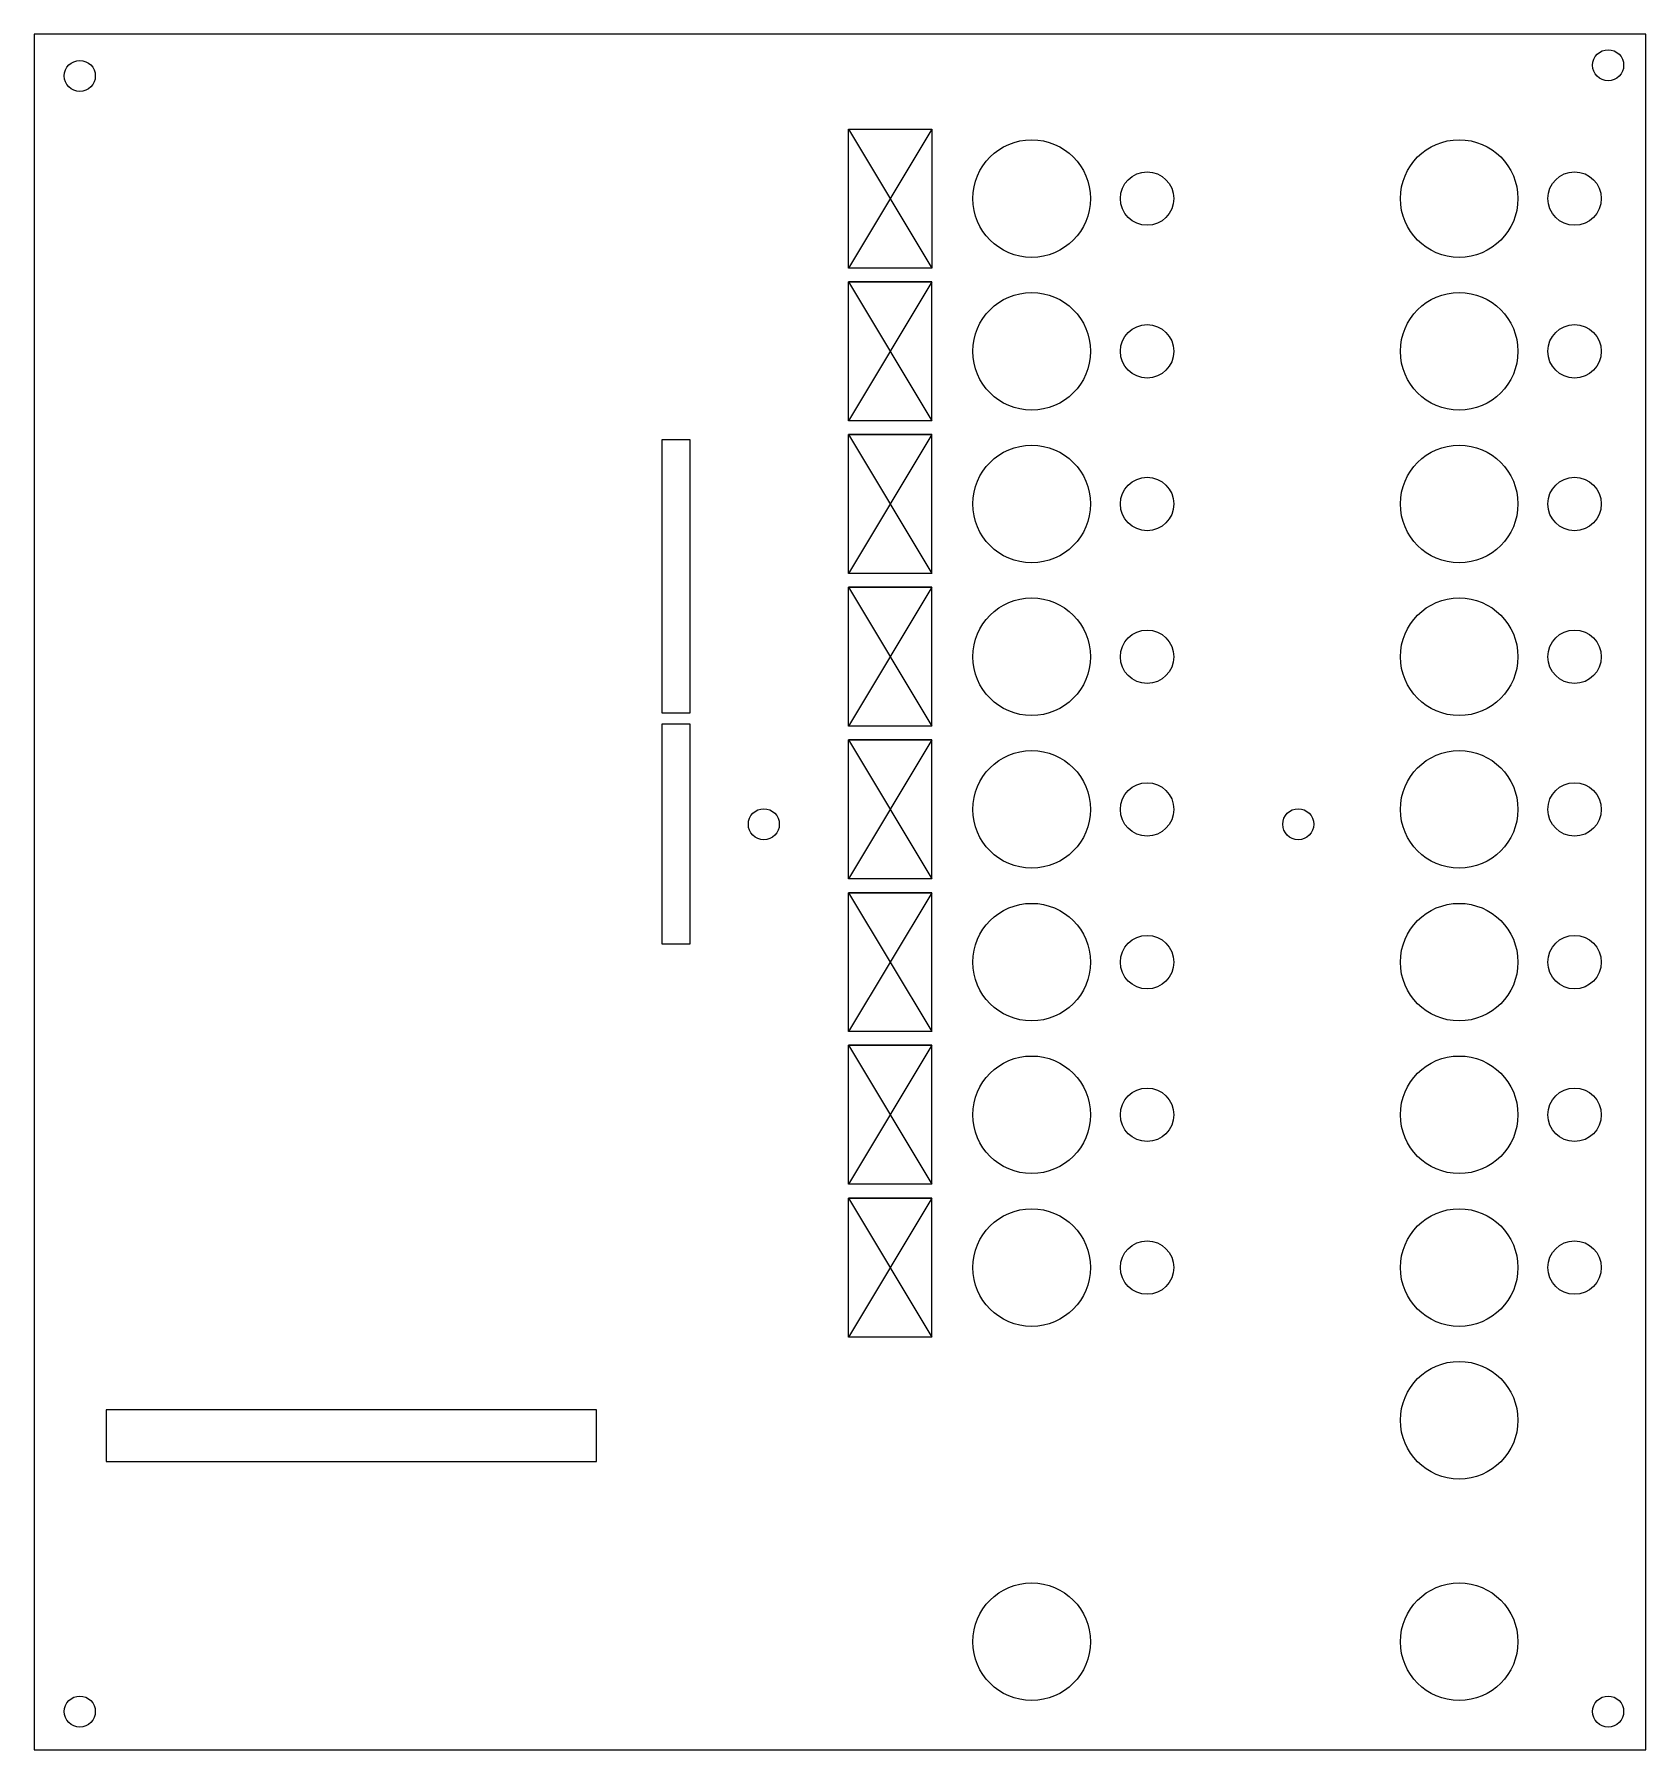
# Model space of a CAD drawing. Header units: millimetres. Extents: x 110 to 261, y 2 to 163.
import ezdxf

# ---------------------------------------------------------------- set-up
doc = ezdxf.new("R2010")
doc.units = ezdxf.units.MM
doc.layers.get('0').update_dxf_attribs({"linetype": 'CONTINUOUS'})

msp = doc.modelspace()

# ---------------------------------------------------------------- linework, layer by layer
for p, q in [((186.07, 153.9), (193.87, 140.9)), ((193.87, 153.9), (186.07, 140.9)), ((193.87, 140.9), (186.07, 140.9)), ((193.87, 139.61), (186.07, 126.61)), ((186.07, 126.61), (186.07, 139.61)), ((193.87, 126.61), (186.07, 126.61)), ((193.87, 126.61), (186.07, 126.61)), ((193.87, 125.33), (186.07, 112.33)), ((186.07, 112.33), (186.07, 125.33)), ((193.87, 112.33), (186.07, 112.33)), ((193.87, 112.33), (186.07, 112.33)), ((193.87, 111.04), (186.07, 98.04)), ((186.07, 98.04), (186.07, 111.04)), ((193.87, 98.04), (186.07, 98.04)), ((193.87, 98.04), (186.07, 98.04)), ((193.87, 96.76), (186.07, 83.76)), ((186.07, 83.76), (186.07, 96.76)), ((193.87, 83.76), (186.07, 83.76)), ((193.87, 83.76), (186.07, 83.76)), ((193.87, 82.47), (186.07, 69.47)), ((186.07, 69.47), (186.07, 82.47)), ((193.87, 69.47), (186.07, 69.47)), ((193.87, 69.47), (186.07, 69.47)), ((193.87, 68.19), (186.07, 55.19)), ((186.07, 55.19), (186.07, 68.19)), ((193.87, 55.19), (186.07, 55.19)), ((193.87, 55.19), (186.07, 55.19)), ((193.87, 53.9), (186.07, 40.9)), ((186.07, 40.9), (186.07, 53.9)), ((193.87, 40.9), (186.07, 40.9)), ((193.87, 40.9), (186.07, 40.9))]:
    msp.add_line(p, q)
for points in [[(109.88, 2.3), (260.65, 2.3), (260.65, 162.77), (109.88, 162.77)], [(186.07, 153.9), (193.87, 153.9), (193.87, 140.9), (186.07, 140.9)], [(186.07, 140.9), (186.07, 153.9), (193.87, 153.9)], [(193.87, 139.61), (186.07, 126.61), (186.07, 139.61)], [(186.07, 139.61), (193.87, 126.61), (193.87, 139.61)], [(193.87, 125.33), (186.07, 112.33), (186.07, 125.33)], [(186.07, 125.33), (193.87, 112.33), (193.87, 125.33)], [(168.62, 124.85), (171.22, 124.85), (171.22, 99.25), (168.62, 99.25)], [(193.87, 111.04), (186.07, 98.04), (186.07, 111.04)], [(186.07, 111.04), (193.87, 98.04), (193.87, 111.04)], [(168.62, 98.25), (171.22, 98.25), (171.22, 77.65), (168.62, 77.65)], [(193.87, 96.76), (186.07, 83.76), (186.07, 96.76)], [(186.07, 96.76), (193.87, 83.76), (193.87, 96.76)], [(193.87, 82.47), (186.07, 69.47), (186.07, 82.47)], [(186.07, 82.47), (193.87, 69.47), (193.87, 82.47)], [(193.87, 68.19), (186.07, 55.19), (186.07, 68.19)], [(186.07, 68.19), (193.87, 55.19), (193.87, 68.19)], [(193.87, 53.9), (186.07, 40.9), (186.07, 53.9)], [(186.07, 53.9), (193.87, 40.9), (193.87, 53.9)], [(162.47, 34.1), (116.62, 34.1), (116.62, 29.25), (162.47, 29.25)]]:
    msp.add_lwpolyline(points, close=True)
for centre, radius in [((257.14, 159.87), 1.45), ((114.14, 158.87), 1.45), ((203.2, 147.4), 5.5), ((243.2, 147.4), 5.5), ((214, 147.4), 2.5), ((254, 147.4), 2.5), ((203.2, 133.11), 5.5), ((243.2, 133.11), 5.5), ((214, 133.11), 2.5), ((254, 133.11), 2.5), ((203.2, 118.83), 5.5), ((243.2, 118.83), 5.5), ((214, 118.83), 2.5), ((254, 118.83), 2.5), ((203.2, 104.54), 5.5), ((243.2, 104.54), 5.5), ((214, 104.54), 2.5), ((254, 104.54), 2.5), ((203.2, 90.26), 5.5), ((243.2, 90.26), 5.5), ((214, 90.26), 2.5), ((254, 90.26), 2.5), ((178.14, 88.87), 1.45), ((228.14, 88.87), 1.45), ((203.2, 75.97), 5.5), ((243.2, 75.97), 5.5), ((214, 75.97), 2.5), ((254, 75.97), 2.5), ((203.2, 61.69), 5.5), ((243.2, 61.69), 5.5), ((214, 61.69), 2.5), ((254, 61.69), 2.5), ((203.2, 47.4), 5.5), ((243.2, 47.4), 5.5), ((243.2, 47.4), 5.5), ((243.2, 47.4), 5.5), ((214, 47.4), 2.5), ((254, 47.4), 2.5), ((243.2, 33.12), 5.5), ((203.2, 12.4), 5.5), ((243.2, 12.4), 5.5), ((114.14, 5.87), 1.45), ((257.14, 5.87), 1.45)]:
    msp.add_circle(centre, radius)

doc.saveas('drawing.dxf')
